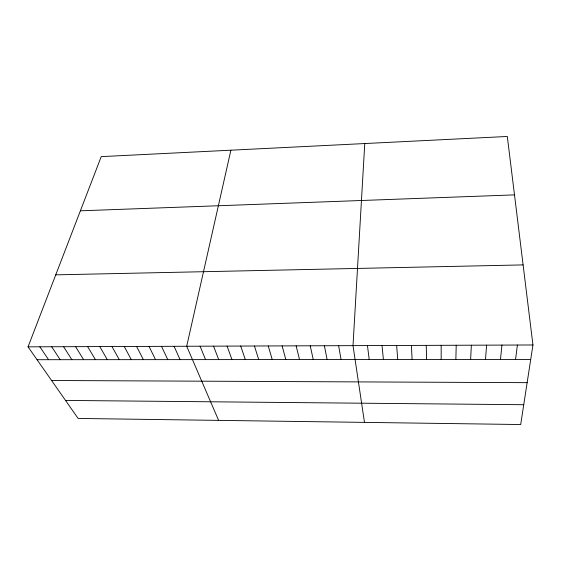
<?xml version="1.0" encoding="UTF-8"?>
<svg xmlns="http://www.w3.org/2000/svg" width="561" height="561" viewBox="0 0 561 561"><rect width="100%" height="100%" fill="white"/><g stroke="black" fill="none" stroke-linecap="round" stroke-linejoin="round"><path stroke-width="0.84" d="M455.862 359.475L456.212 345.253M470.637 359.468L471.352 345.197M364.762 143.546L353.009 345.639L364.475 422.377M485.503 359.461L486.597 345.141M500.475 359.447L501.941 345.085M515.552 359.44L517.396 345.029M532.95 344.973L520.692 424.53L78.112 418.443L28.05 346.845L101.225 156.631L507.312 136.47L532.95 344.973L28.05 346.845M230.894 150.194L186.701 346.256L218.615 420.378M80.377 210.817L514.493 194.877M55.749 274.855L523.104 264.904M37.04 359.706L530.72 359.433M51.584 380.505L527.144 382.665M65.511 400.428L523.743 404.726M39.831 346.803L48.59 359.699M51.675 346.761L60.202 359.692M63.596 346.712L71.885 359.685M75.581 346.67L83.631 359.678M87.642 346.628L95.447 359.671M99.767 346.579L107.326 359.664M111.969 346.537L119.276 359.657M124.24 346.488L131.295 359.65M136.582 346.446L143.385 359.643M149.002 346.396L155.544 359.636M161.491 346.347L167.781 359.629M174.064 346.305L180.081 359.622M200.081 346.207L205.543 359.608M213.538 346.158L218.72 359.601M227.086 346.109L231.974 359.594M240.718 346.053L245.311 359.587M254.442 346.004L258.726 359.58M268.249 345.955L272.232 359.573M282.148 345.906L285.822 359.566M296.138 345.849L299.504 359.559M310.212 345.8L313.262 359.552M324.384 345.744L327.112 359.545M338.648 345.695L341.053 359.538M367.462 345.583L369.201 359.524M382.006 345.534L383.408 359.517M396.648 345.478L397.714 359.503M411.395 345.422L412.111 359.496M426.234 345.366L426.598 359.489M441.17 345.31L441.177 359.482"/></g></svg>
